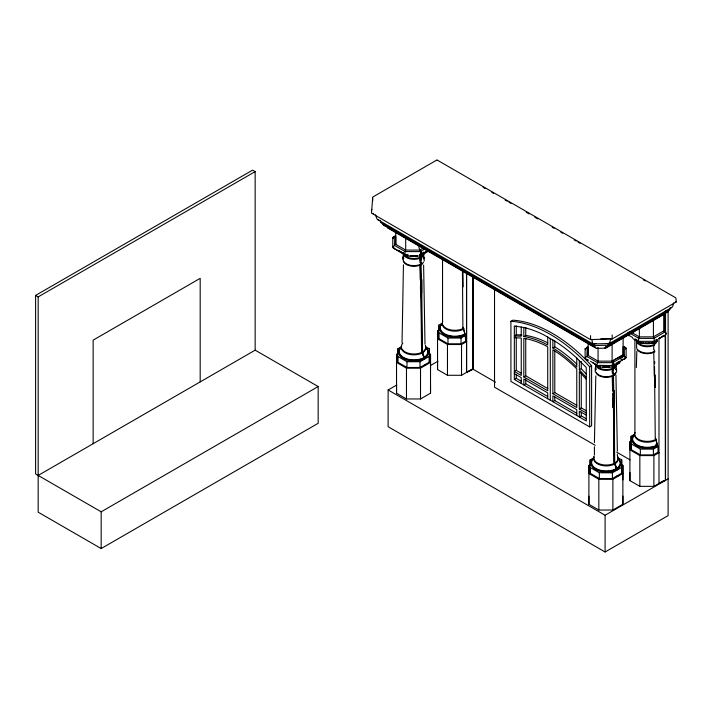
<?xml version="1.0" encoding="UTF-8"?>
<svg xmlns="http://www.w3.org/2000/svg" width="712" height="712" viewBox="0 0 712 712"><rect width="100%" height="100%" fill="white"/><g stroke="black" fill="none" stroke-linecap="round" stroke-linejoin="round"><path stroke-width="1.07" d="M419.742 245.898C416.306 247.5 424.752 254.086 420.596 254.122L423.177 252.635M396.531 385.112L396.54 393.229L406.472 398.96L420.516 398.96L420.516 368.193L430.52 362.417L430.52 354.3L428.713 353.259M421.121 289.036L421.13 279.602L421.887 350.909M421.691 292.997L421.7 279.362L422.323 350.731A1.166 0.552 67.5 0 0 422.617 351.781L424.663 359.035M425.002 344.092L423.613 265.06M430.52 368.816L430.52 362.417M437.542 361.438L437.542 369.555L447.474 375.286L461.527 375.286L461.527 344.51L466.618 341.689M441.538 323.577L438.752 325.188L438.752 338.485L447.982 343.816L461.02 343.816L465.666 341.128L465.203 335.094A15.103 8.722 0 0 1 447.278 336.242A15.103 8.722 0 0 1 440.23 326.657M470.828 275.508L470.828 274.957M472.537 277.155L472.537 368.932L461.527 375.286M594.413 446.744L594.422 454.959M597.03 347.821L597.03 348.382L604.96 348.141L667.829 311.847M604.96 348.141L604.96 347.581M605.672 346.246L605.618 348.212M608.484 343.148L608.44 345.089M619.663 361.972L619.832 361.358C620.072 363.761 613.21 366.555 612.115 365.505L612.106 364.686C615.408 366.733 613.851 361.927 612.115 361.144L612.106 344.403M588.904 496.175L588.904 504.292L598.837 510.023L612.89 510.023L612.89 479.256L622.884 473.48L622.884 465.363L621.078 464.322M614.056 404.06L614.073 390.425L614.687 461.794A1.166 0.552 67.5 0 0 614.981 462.844L617.028 470.098M617.375 451.043L615.942 375.091M617.366 456.178L617.366 454.123M620.535 361.091L622.368 359.854L619.832 358.492C618.942 356.249 626.222 356.151 623.134 354.79L612.106 361.144L598.062 361.144L588.13 355.413L588.13 347.296M622.884 479.879L622.884 473.48M612.106 361.144L623.125 354.781L623.125 338.04M624.13 346.468L626.124 348.141L626.133 357.691L624.13 359.364M632.14 332.7L639.367 336.874L653.411 336.874L653.411 320.133M629.906 472.501L629.906 480.618L639.848 486.349L653.892 486.349L653.892 455.582L658.983 452.752M654.488 376.425L654.497 366.992L655.263 438.307A1.157 0.667 60 0 0 655.619 439.322L658.039 446.424L658.039 452.2L653.394 454.879L640.346 454.879L631.117 449.557L631.117 436.251L634.837 434.106M664.421 314.82L664.421 330.51L653.411 336.874M665.275 334.551L666.548 333.919L664.999 330.849M670.134 307.548L669.983 309.595L608.395 345.16M594.422 442.642L595.811 375.9M403.295 252.92L403.241 260.254A10.653 6.15 0 0 0 418.959 265.558L421.629 264.455L421.442 263.031L420.445 262.149M595.624 370.267L595.659 365.025M636.67 340.309L636.617 347.643A10.653 6.15 0 0 0 652.326 352.947L654.907 351.363L653.954 349.708M636.341 367.623L636.848 351.203M403.446 264.837L402.049 342.873M403.651 258.678L403.686 257.646M596.015 369.742L596.051 368.709M420.623 261.74L420.899 257.78M612.987 372.803L613.005 368.745A1.104 0.632 60 0 0 612.747 369.27C610.602 373.586 614.1 372.581 613.993 375.518L611.323 376.621A10.653 6.15 0 0 1 596.006 372.865M420.178 255.003L420.249 254.326M612.614 366.012L612.614 365.381L614.678 364.188M653.91 341.742L653.91 341.11L656.758 339.473M665.56 313.422L605.574 348.257M655.939 342.303L655.734 343.647M436.581 160.565L437.15 160.049L675.83 297.856L676.32 301.915L612.24 338.93L590.488 339.588L371.486 213.128L372.732 197.064L436.812 160.04M623.979 359.444L623.134 359.151M371.37 210.218L371.913 209.328M404.808 254.567L393.255 247.963L392.98 246.61L394.555 245.453L405.199 251.594L420.249 251.594L424.895 248.915M588.691 360.263L585.344 358.83L585.62 357.353L586.919 356.516L597.564 362.657L612.614 362.657L623.979 356.098L623.97 355.439M626.124 348.141L625.634 349.094M424.263 260.948L424.165 257.228M616.628 372.011L616.53 368.291M392.757 247.242L392.81 237.416L394.902 236.562L393.789 236.704L393.674 237.505M585.122 358.305L585.122 348.755L586.911 347.821M614.678 365.701L614.305 367.499L612.391 369.225A1.13 0.748 51.2 0 0 612.231 369.679M590.595 335.592L590.524 339.579M403.241 253.294A10.653 6.15 0 0 0 418.959 258.598L421.629 257.495L422.056 254.843L424.138 253.152M421.166 261.909L422.029 263.76L420.018 265.122A1.13 0.748 51.2 0 0 419.866 265.576L420.267 280.11M613.486 372.839L614.447 374.69L612.453 376.132A1.13 0.748 51.2 0 0 612.231 376.639L612.632 391.173M405.297 250.651L404.656 254.549M673.677 302.84L672.715 306.276L671.665 307.557L609.428 343.495L593.016 343.994L378.205 219.964A5.536 4.219 -33.6 0 1 376.968 218.895L375.58 215.202A5.536 4.219 -33.6 0 0 375.295 214.73M402.867 256.854L402.467 259.07M595.232 367.917L595.259 371.798M597.662 361.714L596.816 365.06L597.573 366.048M638.967 337.443L638.326 341.342L654.453 341.342L653.812 337.443M427.494 250.971L426.363 251.318M420.374 260.975L420.374 258.207A1.104 0.632 60 0 1 420.57 257.708L421.041 256.89C422.803 257.05 421.468 253.917 423.24 254.246C423.311 252.164 422.732 256.667 421.379 256.996L420.018 258.162A1.13 0.748 51.2 0 0 419.866 258.616L419.866 261.384M422.679 254.335L425.349 252.573M420.614 257.237L422.536 255.688M420.614 258.073L422.536 256.534A10.653 6.15 0 0 0 423.809 253.508M420.614 265.033L422.536 263.493A10.653 6.15 0 0 0 423.507 262.025M426.185 347.634A15.103 8.722 0 0 1 424.201 357.985L422.002 352.164A1.166 0.774 51.2 0 1 421.611 351.176M400.607 347.474A15.103 8.722 0 0 0 404.674 358.51A15.103 8.722 0 0 0 424.201 357.985L422.18 353.116L424.245 351.461A12.602 7.271 0 0 0 425.749 347.883M400.99 347.42A14.667 8.464 0 0 0 404.932 358.145A14.667 8.464 0 0 0 423.889 357.638L423.952 357.62M612.987 368.3L614.002 367.739L614.678 365.567L616.503 364.215M615.043 365.398L617.713 363.636M612.987 369.136L614.901 367.597A10.653 6.15 0 0 0 615.88 366.128M612.987 375.455C614.643 375.091 612.721 373.889 612.249 373.497M612.987 376.096L614.901 374.557A10.653 6.15 0 0 0 615.88 373.088M618.559 458.697A15.103 8.722 0 0 1 616.565 469.048L614.554 464.179L616.61 462.524A12.602 7.271 0 0 0 617.651 457.104M593.354 458.483A14.667 8.464 0 0 0 597.297 469.208A14.667 8.464 0 0 0 616.254 468.701L616.316 468.683M405.279 254.994L394.795 248.924M638.967 341.769L638.86 341.11L635.318 339.063M609.428 343.495L610.665 339.224L611.653 338.601M612.24 338.93L612.115 334.934M665.053 332.442L665.053 314.17L665.533 313.894M665.053 335.663L665.533 335.388M255.154 171.619L38.172 296.895L38.172 512.186L101.175 548.56L318.166 423.293L318.166 386.545L101.175 511.812L35.6 473.952L35.6 295.409L252.582 170.132L255.154 171.619L255.154 350.162L38.172 475.438M423.177 248.096L419.742 250.081L405.698 250.081L395.765 244.35L395.756 236.233L395.187 235.903M426.604 251.452L420.596 254.932L419.751 254.442L420.596 254.923L426.604 251.461L426.355 250.517M399.352 251.149L407.869 256.062L419.911 256.062L427.698 251.567M397.75 354.629L397.75 348.862L401.461 346.717M396.54 393.229L396.531 354.345L398.204 353.375M437.542 369.555L437.542 330.662L439.206 329.7M397.75 362.168L397.75 356.392L406.97 361.723L420.018 361.723L429.309 356.356L429.309 362.123L420.018 367.49L406.97 367.49L397.75 362.168L397.75 348.862M438.752 338.485L438.752 332.718L447.982 338.04L461.02 338.04L465.666 335.361M668.105 311.42L668.105 515.622L605.102 551.996L388.12 426.719L388.12 389.971L396.753 384.987M430.324 365.603L437.996 361.171M510.913 321.299L512.845 320.186A137.105 79.157 60 0 1 591.601 365.657L591.601 425.794L589.669 426.906L510.913 381.436L510.913 321.299A137.105 79.157 60 0 1 589.669 366.769L591.601 365.657M521.896 334.943L516.262 334.782L514.331 335.895L521.246 336.233L521.246 326.977M515.622 336.954L514.331 337.702L521.246 338.04L521.246 375.464L514.331 371.477L516.262 370.365L521.451 373.355M523.818 327.502L523.818 336.589L525.75 335.477L527.717 335.752A109.221 63.056 60 0 1 545.997 341.983L547.822 342.953M420.516 398.96L430.52 393.193L430.52 354.3M576.764 358.065L576.764 367.161L574.798 365.158A109.221 63.056 60 0 0 556.517 350.286L552.868 348.008L554.79 346.895L554.79 340.834M514.331 379.46L586.252 420.979L586.252 367.463L576.035 357.371A132.263 76.362 60 0 0 556.811 342.365L543.781 334.836A132.263 76.362 60 0 0 524.548 327.645L514.331 325.945L514.331 379.46L516.262 378.348L521.451 381.338M523.818 376.951L547.724 390.755L547.724 346.842L544.066 344.902A109.221 63.056 60 0 0 525.785 338.663L523.818 338.396L523.818 376.951L525.75 375.838L547.742 388.538M547.742 396.522L525.75 383.821L523.818 384.934L523.818 379.087L547.724 392.89L547.724 398.738M627.868 332.887L629.782 331.783M665.168 311.349L667.082 310.245M586.252 377.413L579.337 369.768L581.268 368.656L581.268 361.456M552.868 393.727L576.764 407.522L576.764 368.958L574.798 366.956A109.221 63.056 60 0 0 556.517 352.093L552.868 349.806L552.868 393.727L554.79 392.606L576.782 405.306M665.275 331.828L653.91 338.387L638.86 338.387L630.877 333.777M619.832 358.492L624.335 355.893L626.133 357.691M661.493 336.74L663.388 335.646M616.396 363.2L619.832 361.215M658.983 338.681L660.611 337.63M618.123 362.034L618.968 362.524L612.961 365.986L612.115 365.505L599.148 365.505M592.571 362.702L600.234 367.125L612.284 367.125L620.072 362.63M632.728 338.538L641.245 343.451L653.287 343.451L657.176 341.208L657.176 339.419M576.782 413.289L554.79 400.589L552.868 401.702L552.868 395.863L576.764 409.658L576.764 415.505M586.252 379.22L579.337 371.575L579.337 409.008L581.268 407.896L586.457 410.886M586.457 418.87L581.268 415.879L579.337 416.992L579.337 411.144L586.252 415.132M590.115 465.692L590.115 459.925L593.826 457.78M588.904 504.292L588.904 465.408L590.568 464.438M629.906 480.618L629.906 441.734L631.571 440.772M590.115 473.222L590.115 467.455L599.344 472.786L612.382 472.786L621.674 467.419L621.674 473.186L612.382 478.553L599.344 478.553L590.115 473.222L590.115 459.925M631.117 449.557L631.117 443.781L640.346 449.112L653.394 449.112L658.039 446.424M612.89 510.023L622.884 504.256L622.884 465.363M653.892 486.349L663.183 480.983M388.12 389.971L605.102 515.248L668.105 478.873M618.968 362.524L612.961 365.986L612.712 365.051M624.335 358.625L625.091 358.679L625.207 357.869L623.979 356.098M466.529 372.403L472.999 369.208L466.529 372.403L466.529 272.963M658.894 338.431L665.364 335.236L658.983 338.494L658.983 483.528L665.364 480.271L665.195 335.254M658.894 483.466L665.364 480.271M614.901 365.389C616.289 365.461 615.471 363.565 615.471 365.407M420.81 255.056L423.809 253.81L423.809 252.03M421.362 255.021L423.418 254.166M421.629 256.649L418.959 257.753A10.653 6.15 0 0 1 404.701 255.448M421.629 263.805L418.959 264.917A10.653 6.15 0 0 1 403.642 261.162M465.203 335.094L463.432 329.247L463.272 328.241L463.761 328.241L460.887 329.433A12.602 7.271 0 0 1 447.207 328.793A12.602 7.271 0 0 1 442.659 321.317M463.761 328.241L463.761 329.113L460.887 330.306A12.602 7.271 0 0 1 442.303 324.022M441.992 323.746A14.667 8.464 0 0 0 445.935 334.462A14.667 8.464 0 0 0 464.892 333.964L465.203 334.311A15.103 8.722 0 0 1 445.676 334.836A15.103 8.722 0 0 1 441.609 323.8M422.75 351.924L419.884 353.116A12.602 7.271 0 0 1 404.995 351.853A12.602 7.271 0 0 1 402.805 343.255M422.75 352.787L419.884 353.98A12.602 7.271 0 0 1 406.196 353.339A12.602 7.271 0 0 1 401.657 345.854M653.545 342.695L656.722 341.395M656.606 341.635C654.817 342.161 655.636 345.747 652.326 345.142A10.653 6.15 0 0 1 637.009 341.395M654.408 344.288L654.408 345.124L652.326 345.988A10.653 6.15 0 0 1 636.617 340.683M613.174 366.119L616.174 364.873L616.174 363.093M613.726 366.084L615.782 365.229M616.174 364.873L615.604 364.544L614.545 367.597L611.323 368.816A10.653 6.15 0 0 1 596.006 365.06M654.408 351.443L652.326 352.307A10.653 6.15 0 0 1 650.661 352.725M613.993 367.712L613.993 368.558L611.323 369.662A10.653 6.15 0 0 1 596.006 365.906M613.993 374.868L611.323 375.981A10.653 6.15 0 0 1 596.006 372.225M655.636 439.304L656.126 439.313L653.251 440.505A12.602 7.271 0 0 1 639.572 439.856A12.602 7.271 0 0 1 635.024 432.38M633.974 434.863A15.103 8.722 0 0 0 638.041 445.899A15.103 8.722 0 0 0 657.577 445.383L657.265 445.036A14.667 8.464 0 0 1 638.806 445.748A14.667 8.464 0 0 1 633.813 435.459M614.99 462.827L614.367 463.227A1.166 0.774 51.2 0 1 613.984 462.239L613.459 407.567M615.124 462.987L612.249 464.171A12.602 7.271 0 0 1 598.569 463.53A12.602 7.271 0 0 1 594.022 456.054M615.124 463.85L612.249 465.043A12.602 7.271 0 0 1 598.569 464.393A12.602 7.271 0 0 1 594.022 456.917M671.665 307.557L670.535 307.673M652.441 342.828L647.021 343.451L642.242 342.873M676.231 301.986L675.27 301.87M417.339 255.822L410.886 255.831M609.703 366.885L603.26 366.894M600.794 338.876L611.421 338.556M595.953 343.522L593.87 343.584L593.906 345.551L380.795 222.491M593.968 345.605L608.368 345.169M394.795 236.019L394.555 245.453M587.16 347.082L586.919 356.516M437.542 330.662L437.542 338.779L447.474 344.51L461.527 344.51M598.641 365.389L613.148 365.612L612.507 361.714M396.531 354.345L396.54 362.452L406.472 368.193L420.516 368.193M629.906 441.734L629.906 449.842L639.848 455.582L653.892 455.582M588.904 465.408L588.904 473.516L598.837 479.256L612.89 479.256M618.675 357.673L619.271 357.673A1.095 0.89 0 0 1 619.547 357.7L619.76 357.78M586.911 347.545L586.038 348.568M628.42 335.708L628.215 334.969L632.657 337.533M587.169 359.978L586.919 359.24M523.818 336.589L525.785 336.865A109.221 63.056 60 0 1 544.066 343.095L547.724 345.035L547.724 336.954M387.364 227.769L596.487 348.533M372.999 213.351L373.542 213.475M379.274 220.32L378.205 219.964M420.614 264.392L421.175 263.529L419.902 262.479M654.408 345.124L653.945 345.106A1.104 0.632 60 0 0 653.75 345.596L653.75 349.289M393.255 247.963L394.555 248.177L394.564 248.835M420.454 254.487L420.961 253.668L420.16 250.695M587.48 346.931L588.121 347.296M638.94 341.867L634.712 339.295M654.408 352.084L653.945 352.066A1.121 0.65 60 0 0 653.75 352.556L654.319 376.488M613.317 368.754L613.406 367.953M624.086 355.039L624.335 355.893L624.335 347.207M665.053 314.17L663.94 313.529L663.949 331.801M483.092 187.318L485.014 188.422M491.725 192.302L493.647 193.415M505.164 200.054L507.077 201.167M509 202.27L510.913 203.383M526.266 212.247L529.149 213.911M534.899 217.231L537.783 218.895M552.174 227.199L554.087 228.312M560.807 232.183L562.729 233.296M574.237 239.944L576.159 241.048M578.073 242.16L579.995 243.264M643.319 279.825L645.232 280.937M656.606 340.87L657.176 341.208L653.794 342.801A13.75 7.939 0 0 1 641.361 342.979M618.123 357.673L619.289 357.575M383.759 225.241L595.143 347.296M423.24 253.481L423.809 253.81M398.097 250.223L405.199 254.326L405.208 254.985M590.471 361.287L594.903 363.85M655.752 444.332L657.577 445.383M465.666 341.128L466.529 341.627M658.039 452.2L658.894 452.69M579.337 409.008L586.252 412.996M514.331 373.613L521.246 377.609L521.246 383.448M472.51 368.914L495.516 382.193M616.654 452.138L630.076 459.881M425.616 346.691L429.309 348.827L429.309 362.123M617.98 457.754L621.674 459.89L621.674 473.186M595.232 445.329L494.529 387.195L494.529 289.873M424.663 364.811L425.518 365.3M617.028 475.874L617.883 476.364M255.154 350.162L318.166 386.545M35.6 295.409L38.172 296.895M612.106 361.963L612.97 362.452M419.742 250.9L420.596 251.389M554.79 346.895L558.448 349.174A109.221 63.056 60 0 1 576.729 364.046M613.993 368.558L613.566 368.54A1.13 0.534 67.5 0 0 613.459 368.976L613.459 370.818M613.993 375.518L613.566 375.5A1.13 0.534 67.5 0 0 613.459 375.936L613.762 391.573M421.629 257.495L421.201 257.477A1.13 0.534 67.5 0 0 421.095 257.913L421.095 260.681M421.629 264.455L421.201 264.437A1.13 0.534 67.5 0 0 421.095 264.873L421.397 280.51M403.615 253.606L402.102 252.475A13.75 7.939 0 0 0 403.392 253.534M380.555 222.375L380.422 220.355M581.268 368.656L586.074 373.925M372.759 200.659L372.527 197.544M614.287 461.99A1.157 0.667 60 0 0 614.616 462.996L616.565 469.048A15.103 8.722 0 0 1 597.039 469.573A15.103 8.722 0 0 1 592.971 458.537M585.611 349.717L585.122 348.755M393.247 238.653L392.757 237.692M463.761 329.113L464.954 333.937M657.318 445.009L656.126 440.176L653.251 441.369A12.602 7.271 0 0 1 634.677 435.094M420.347 253.988L420.596 254.923M615.738 368.941L615.773 369.964M423.373 257.877L423.409 258.901M612.685 393.247L612.765 396.362M612.792 397.403L613.059 407.771L613.495 390.666L614.251 461.972M420.427 286.34L420.694 296.708L420.721 279.932L421.575 351.158M613.094 390.799L612.747 376.23A1.121 0.65 60 0 1 612.881 375.785L613.406 375.117M420.374 265.167L420.73 279.736M613.379 403.286L613.433 405.359M654.648 361.643L654.684 363.734M462.426 270.462L462.898 327.235M655.209 375.073L655.396 387.542M462.96 271.281L463.156 286.838M616.138 365.567L616.165 369.546M423.765 253.508L423.791 258.483M623.116 346.682L623.125 354.781M622.884 496.139L622.884 504.256M430.52 385.076L430.52 393.193M665.533 311.794L665.533 480.36M664.421 314.33L664.429 331.525M653.394 449.112L653.394 454.879M653.287 341.662L653.287 343.451M641.245 341.662L641.245 343.451M640.346 449.112L640.346 454.879M639.848 455.582L639.848 486.349M639.367 327.458L639.367 336.874M634.908 339.17L634.908 433.305M631.117 436.251L631.117 442.018M621.674 459.89L621.674 465.657M614.554 464.179L614.492 463.281L616.61 461.652A12.602 7.271 0 0 0 617.651 456.241M612.284 365.336L612.284 367.125M612.382 472.786L612.382 478.553M605.102 515.248L605.102 551.996M600.234 365.336L600.234 367.125M599.344 472.786L599.344 478.553M598.837 479.256L598.837 510.023M598.062 347.536L598.062 361.144M589.669 366.769L589.669 426.906M588.13 342.855L588.13 355.413M581.268 372.661L581.268 407.896M581.268 411.981L581.268 415.879M579.337 360.512L579.337 369.768M554.79 350.891L554.79 392.606M554.79 396.691L554.79 400.589M552.868 339.927L552.868 348.008M550.296 338.333L550.296 400.224M525.75 327.395L525.75 335.477M525.75 338.378L525.75 375.838M525.75 378.953L525.75 383.821M516.262 325.936L516.262 334.782M516.262 337.675L516.262 370.365M516.262 374.45L516.262 378.348M472.999 276.203L472.999 369.208M472.91 276.149L472.91 369.145M466.618 273.025L466.618 372.456M461.02 338.04L461.02 343.816M447.982 338.04L447.982 343.816M447.474 344.51L447.474 375.286M442.544 259.115L442.544 322.242M438.752 325.188L438.752 330.955M429.309 348.827L429.309 354.594M423.106 253.588L423.106 254.344M422.18 353.116L422.118 352.218L424.245 350.589A12.602 7.271 0 0 0 425.287 345.178M421.041 264.054L420.516 264.722A1.121 0.65 60 0 0 420.383 265.167M419.911 254.273L419.911 256.062M420.018 361.723L420.018 367.49M407.869 254.273L407.869 256.062M406.97 361.723L406.97 367.49M406.472 368.193L406.472 398.96M405.698 238.573L405.698 250.081M395.756 232.05L395.765 244.35M200.188 381.899L200.188 278.339L93.139 340.14L93.139 443.701M101.175 511.812L101.175 548.56M417.152 256.133A13.75 7.939 0 0 1 410.192 256.062M406.961 255.27A13.75 7.939 0 0 1 404.185 254.033M426.399 348.23A14.667 8.464 0 0 1 423.889 357.638M400.607 348.257A15.103 8.722 0 0 0 404.674 359.293A15.103 8.722 0 0 0 424.201 358.768A15.103 8.722 0 0 0 427.698 350.473M417.018 256A13.208 7.627 0 0 1 410.334 255.928M407.228 255.172A13.208 7.627 0 0 1 405.386 254.415M426.185 348.417A15.103 8.722 0 0 1 427.298 349.761M422.252 351.933A1.157 0.667 60 0 1 421.913 350.936M609.517 367.196A13.75 7.939 0 0 1 602.557 367.125M599.326 366.333A13.75 7.939 0 0 1 596.549 365.096M595.757 364.597A13.75 7.939 0 0 1 594.404 363.494M618.176 458.662A14.667 8.464 0 0 1 616.254 468.701M591.592 461.394A15.103 8.722 0 0 0 598.641 470.979A15.103 8.722 0 0 0 616.565 469.831A15.103 8.722 0 0 0 619.155 460.139M609.392 367.063A13.208 7.627 0 0 1 603.518 367.107M615.88 365.292A10.653 6.15 0 0 1 614.901 366.751M615.88 372.447A10.653 6.15 0 0 1 614.901 373.916M593.016 343.994A5.536 1.62 -77.5 0 1 592.544 343.353L592.01 340.158A5.536 1.62 -77.5 0 0 591.601 339.304M595.668 347.305A5.509 1.611 -77.5 0 1 594.511 344.866M607.754 345.026A5.545 1.842 75.6 0 1 606.606 347.029M668.853 309.355A5.251 3.026 60 0 1 666.904 312.132M385.121 225.74A5.509 4.201 -33.6 0 1 382.184 223.087M640.328 342.659A13.75 7.939 0 0 1 635.407 339.82M652.53 342.97A13.208 7.627 0 0 1 650.394 343.389M643.701 343.317A13.208 7.627 0 0 1 641.592 342.864M640.604 342.561A13.208 7.627 0 0 1 635.869 339.829M649.664 342.873A13.75 7.939 0 0 1 645.277 342.908M649.789 352.867A10.653 6.15 0 0 1 638.077 349.993M657.577 446.157A15.103 8.722 0 0 1 638.041 446.682A15.103 8.722 0 0 1 633.974 435.646M655.983 439.171A1.166 0.552 67.5 0 1 655.716 438.254M440.586 325.945A15.103 8.722 0 0 1 441.609 324.574M463.254 328.25A1.157 0.667 60 0 1 462.925 327.253M623.151 359.302L621.496 360.263L623.151 359.302"/></g></svg>
